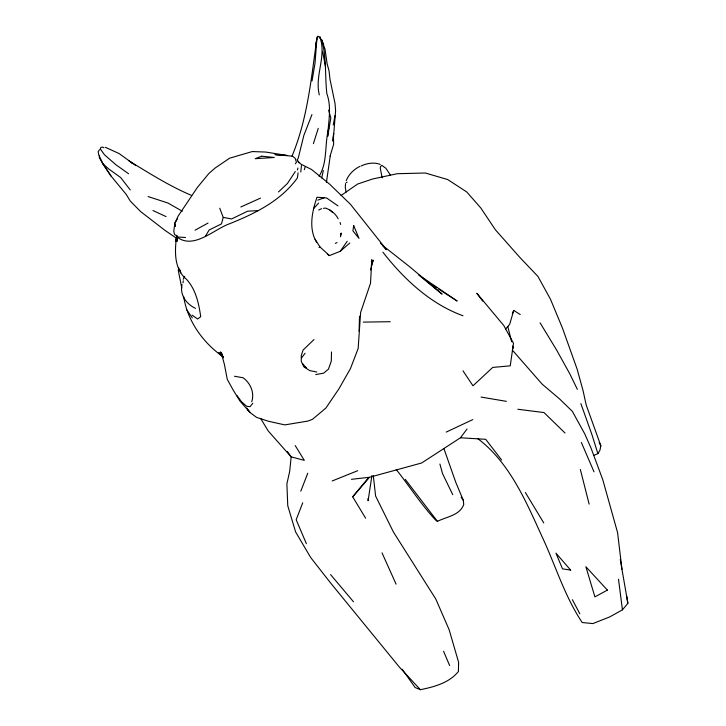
<?xml version="1.0" encoding="UTF-8"?>
<svg xmlns="http://www.w3.org/2000/svg" width="726" height="726" viewBox="0 0 726 726"><rect width="100%" height="100%" fill="white"/><g stroke="black" fill="none" stroke-linecap="round" stroke-linejoin="round"><path stroke-width="1.09" d="M368.091 498.499L368.091 500.74L371.948 475.448M331.501 351.965L331.301 361.131L328.451 369.144L323.615 373.173L315.756 374.562M177.144 236.286L177.008 241.395L176.972 237.003C193.543 249.844 213.607 229.597 228.871 224.035C254.735 213.68 280.699 201.129 297.397 177.906L298.087 172.833M359.107 331.174L359.515 316.218M330.094 156.063L333.651 144.283L333.47 137.278L335.594 110.915L335.058 103.6L330.012 79.397L329.014 70.658L327.136 63.915L324.994 49.05L321.645 39.885L318.287 36.3L317.498 36.318L316.972 37.825L315.011 63.334L312.035 80.913M182.044 284.574C179.485 294.765 186.573 304.312 195.539 308.359M300.782 171.998L301.462 165.546M316.972 37.825C311.282 77.7 307.715 118.465 292.043 156.045M330.257 155.8L326.437 182.335M183.006 282.813L183.279 280.762M328.597 110.071L330.838 118.002L327.707 136.334C328.197 122.213 331.945 107.593 326.836 93.663C324.867 75.767 326.6 57.318 321.763 39.812L321.164 39.513L323.642 44.458M482.817 301.208L476.819 293.268L503.871 325.629L513.482 343.271L510.242 365.831L492.727 367.429L472.989 385.796L462.988 370.832M320.447 37.561L319.794 36.79C326.99 56.292 314.458 75.05 319.304 94.906M295.382 163.822L296.417 162.27L295.219 158.386L292.651 156.208L274.936 154.611L286.933 155.446L265.852 152.061L252.276 151.553L229.679 158.168L215.295 167.897L208.834 173.541L197.336 187.48L178.315 215.84L174.794 223.299L173.795 231.313L174.549 234.462L178.215 237.048L185.493 237.493M176.772 235.215C174.667 250.325 173.578 268.711 186.627 279.41C195.911 289.656 198.797 303.459 200.73 316.727L197.59 319.013L192.081 315.12M332.408 141.007L333.697 133.412M340.494 236.776L341.147 233.055L340.694 235.215M315.601 45.393L316.717 39.286M337.989 205.885L326.6 197.971L316.99 197.245C312.098 211.547 308.396 228.472 316.581 242.284M333.225 124.99L335.031 115.434M345.549 183.56L345.277 187.335L346.102 192.109M176.799 236.259L175.819 241.295L176.79 236.867M251.74 401.705C254.726 392.848 250.479 382.992 243.029 377.756L234.489 376.25M341.129 195.448L357.609 184.05L372.638 178.995L397.231 173.714L425.327 173.006L447.661 179.54L466.745 191.954L480.911 208.117L495.304 229.679L519.48 257.022L537.93 276.425L550.453 299.176L562.459 328.088L577.17 369.253L583.042 390.588L586.2 404.954L600.865 445.864L599.903 450.32L597.87 453.623L593.968 455.338M321.718 177.897L323.333 170.474M371.358 261.805L371.848 259.672L370.496 283.294L360.631 312.389L358.154 348.489L350.449 368.608L339.042 388.655L325.883 408.076L312.371 419.392L307.724 421.107L284.801 424.901L268.457 421.252L256.587 417.386L250.08 412.568L239.961 401.051L233.191 390.107L227.256 379.317L224.425 364.479L221.475 353.626L223.426 357.6M328.824 127.948C324.268 143.821 328.016 161.844 319.086 176.309M219.742 208.226L223.236 217.401L221.494 223.88L209.152 229.997L205.358 236.377M370.478 269.999L373.209 260.226L371.249 265.498M304.321 169.721L305.092 167.044M520.233 314.558L513.754 310.41L509.634 324.395L505.614 329.005M313.396 143.639L318.26 128.321M297.333 169.975L297.959 168.051M302.733 502.8L296.172 519.762L306.381 543.656M300.791 491.212L307.76 473.243M311.962 114.599L303.84 135.426L298.259 158.041L297.27 159.992M512.356 313.378L513.754 310.41M346.238 180.62C348.743 174.358 353.816 169.376 359.824 166.426M183.215 279.256L184.685 276.352M301.553 357.945L305.056 353.272M177.362 218.871L174.794 223.299L175.02 226.421M295.328 171.527L287.432 183.469L278.494 191.936M327.326 254.182L329.459 255.606L340.213 251.314L347.209 241.304M351.42 479.323L369.47 477.291L421.634 462.988L460.465 437.769L467.036 428.993M99.634 149.674L98.137 151.616L98.809 155.037L102.956 163.831L111.051 176.073L126.26 194.45L130.29 201.102L140.708 211.647L165.074 230.441L176.518 238.246M252.802 403.248L250.107 406.651L246.804 406.351L241.749 402.041L236.812 395.371M365.632 518.21L352.691 496.829L368.082 478.298M477.49 438.413C509.734 462.589 525.86 501.258 542.15 536.813C555.544 565.427 564.501 596.073 582.207 622.527L592.888 623.57L609.731 616.918L622.436 609.849L627.863 603.333L626.71 595.955M352.691 496.829L369.47 477.291M313.659 208.553L318.614 203.071M314.022 339.523L303.069 350.086L301.263 355.54L301.263 361.366L303.831 366.784L309.757 370.605L316.799 372.03M340.213 251.314L349.805 243.029M195.076 230.187L208.026 223.073M319.05 247.375L319.939 246.922L329.459 255.606M335.321 243.373L337.027 242.557M446.218 432.088L472.789 419.601M318.75 210.005L321.645 208.671M240.805 207.001L260.489 198.116M361.022 166.018C366.957 163.178 373.981 162.052 380.279 164.403M396.205 469.468C409.382 486.148 420.899 504.153 435.391 519.834L437.406 521.359C446.544 516.74 459.649 515.487 463.723 504.615L463.351 500.432L455.737 482.218L443.976 448.741M332.172 480.975L357.7 470.702M346.175 182.571L347.101 182.217M317.797 200.158L324.186 197.79M402.213 669.29L415.172 687.549L420.399 689.7C434.284 686.841 449.04 683.003 458.415 671.523L458.596 662.266L449.158 629.769L435.818 599.059L393.41 532.013L375.605 496.03L373.327 475.784M323.542 208.371L325.439 208.063C330.793 209.887 335.594 213.707 338.189 218.771M258.057 210.64L247.62 211.184L231.594 218.943L223.236 217.401M363.254 322.108L390.252 321.709M460.465 437.769L485.712 439.321L501.648 460.03M517.82 409.255L544.001 412.568L565.028 433.023M481.048 397.068L506.394 401.351M148.113 196.555L167.942 203.017L182.317 211.23M105.352 147.296L119.073 153.531L135.871 165.646M462.997 315.765C430.4 303.904 403.974 279.165 382.92 252.212M191.691 195.466C169.684 186.21 149.411 173.314 129.065 160.909L132.568 163.541M152.95 210.531L166.045 216.593M103.936 147.805L102.357 147.051L100.85 147.451L100.324 148.912L104.517 154.81L115.788 164.657L128.566 173.732M304.775 366.675L306.263 367.61M432.932 285.372L436.662 287.786M438.531 288.993L457.18 301.045L418.566 274.836L442.116 294.139L410.39 267.34L382.947 245.697L386.486 249.626L350.504 204.369L329.713 184.241L311.626 169.539L300.945 164.149L298.096 161.58L298.985 162.815L297.161 159.566M222.111 356.103C202.427 342.019 187.317 320.538 183.614 296.353M102.956 163.831L108.846 169.049L120.643 177.516L130.281 189.958M329.913 210.005L332.635 212.618M222.419 356.121L218.816 352.664L222.646 356.412M420.399 689.7L399.309 667.012L330.185 582.47L310.701 557.541L295.627 531.976L287.768 505.786L286.879 483.888L289.71 471.228L291.144 456.854L287.387 451.499M380.415 242.983L386.486 249.626M512.347 350.113L542.213 384.208L559.329 398.719L572.315 411.297L584.757 433.885L591.118 448.296L602.78 479.723L617.572 532.585L621.964 569.257M247.439 409.555L250.08 412.568L246.786 408.085M405.271 479.351L437.406 521.359M330.584 574.584L353.508 601.809M302.887 363.871L305.982 367.773M221.902 353.662L220.522 351.91L223.445 357.727M461.137 497.246L463.351 500.432M186.9 310.102L192.299 317.888M111.051 176.073L102.765 163.677L99.389 157.733L99.371 155.718M315.102 239.226L319.939 246.922M390.406 175.048L385.805 168.223L381.822 165.346L380.478 166.59L380.279 168.151L382.157 177.797M295.201 445.546L304.312 460.366L291.144 456.854L268.184 430.935L260.734 418.575M540.08 322.834L556.497 349.823L569.874 373.981L577.351 389.345M525.379 492.527L543.765 522.929M572.369 599.694L579.856 613.824M599.177 442.488L600.865 445.864M452.734 494.66L442.542 473.606L439.902 464.041M382.012 552.849L396.078 584.149M581.372 442.497L594.004 471.809M443.541 651.24L449.639 665.56M178.614 267.685L179.649 270.689M597.87 453.623L592.062 435.01L580.864 403.592M340.095 222.446L340.63 224.47M580.355 469.486L589.14 504.134M507.792 326.473L511.639 341.719M512.737 346.075L513.282 348.253M620.249 559.401L627.863 603.333M181.79 288.059L178.188 269.918M322.643 51.809L325.638 67.264M180.32 270.09L180.765 272.885M618.507 579.239L622.436 609.849M174.866 224.497L175.02 226.503M353.671 225.586L352.918 230.895L359.007 238.391L353.671 225.586M607.381 590.111L594.903 596.872L585.873 566.707L607.381 590.111M261.687 156.19L255.216 158.685L274.292 157.488L261.687 156.19M570.663 570.119L562.487 568.839L555.962 553.148L570.663 570.119"/></g></svg>
